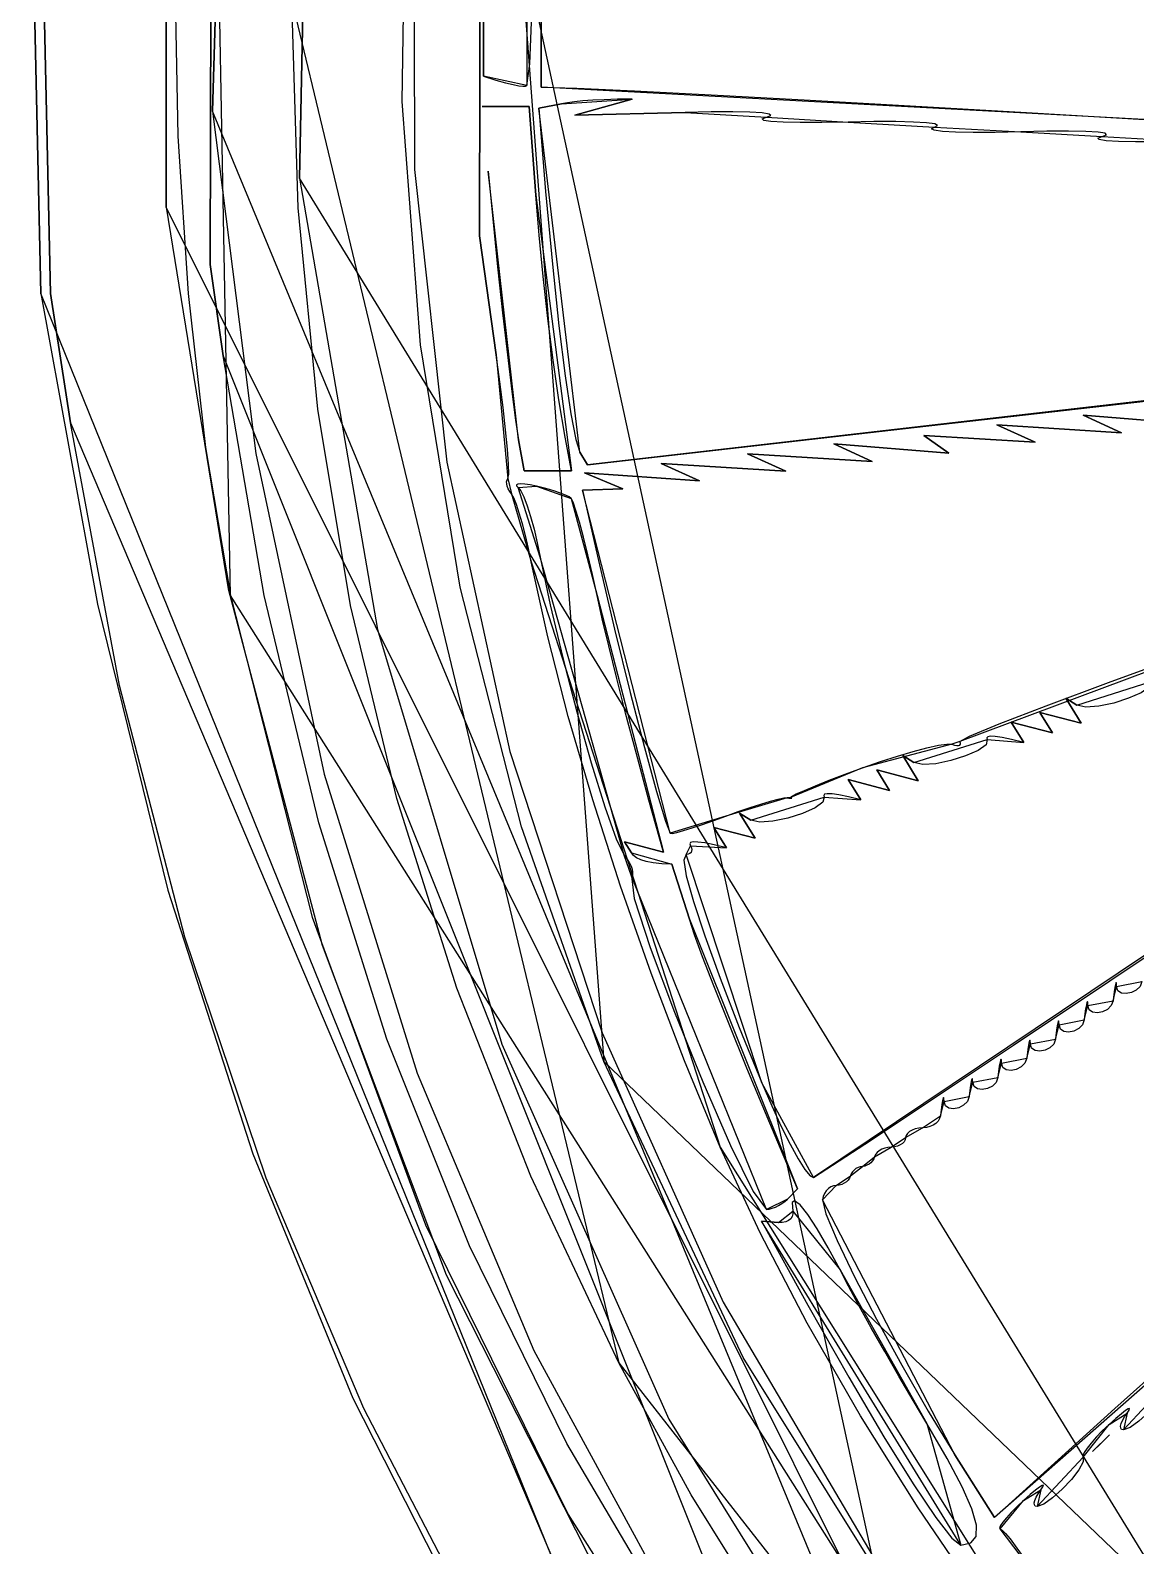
# Model space of a CAD drawing. Extents: x 0.3 to 49.4, y 16 to 54.1.
# Drawn here: x 0.71 to 5.22, y 24.5 to 30.69 of the extents above; entities that cross this region are included whole.
import ezdxf

# ---------------------------------------------------------------- set-up
doc = ezdxf.new("R2010")
doc.units = 0
doc.layers.get('0').update_dxf_attribs({"linetype": 'CONTINUOUS'})

msp = doc.modelspace()

# ---------------------------------------------------------------- linework, layer by layer
at = {"color": 178}
for points in [[(3.0474, 26.4788), (2.7113, 27.4368), (2.4618, 28.4152), (2.2995, 29.4053), (2.2251, 30.3983), (2.2393, 31.3855), (2.3426, 32.3581), (2.5359, 33.3074), (3.0474, 26.4788)], [(1.4426, 32.717), (1.3629, 32.142), (1.3141, 31.5324), (1.2958, 30.9001), (1.3078, 30.257), (1.35, 29.6149), (1.422, 28.9858), (1.5238, 28.3815), (1.4426, 32.717)], [(2.4023, 32.4843), (2.2726, 31.3138), (2.2755, 30.1218), (2.4071, 28.9262), (2.6636, 27.7448), (3.0409, 26.5955), (3.5352, 25.4962), (4.1427, 24.4649), (2.4023, 32.4843)], [(1.845, 32.0434), (1.8046, 30.0852), (1.845, 32.0434)], [(1.441, 29.7327), (1.4459, 31.8868), (1.441, 29.7327)], [(2.5398, 29.8502), (2.5442, 31.8868), (2.5398, 29.8502)], [(2.7338, 30.4641), (2.7461, 30.5522), (2.7546, 30.7568), (2.7593, 31.0303), (2.7599, 31.3254), (2.7564, 31.5949), (2.7487, 31.7913), (2.7367, 31.8672), (2.7338, 30.4641)], [(2.7922, 31.7914), (2.7922, 30.4572), (2.7922, 31.7914)], [(0.7059, 31.5864), (0.7494, 29.6152), (0.7059, 31.5864)], [(0.7886, 29.6152), (0.7451, 31.5864), (0.7886, 29.6152)], [(1.4728, 31.1426), (1.4497, 30.3593), (1.4728, 31.1426)], [(2.5572, 30.8651), (2.5572, 30.5017), (2.5572, 30.8651)], [(3.1091, 25.2482), (2.7494, 26.0109), (2.4475, 26.778), (2.2025, 27.5533), (2.0136, 28.3405), (1.8798, 29.1431), (1.8003, 29.9649), (1.7742, 30.8095), (3.1091, 25.2482)], [(1.2606, 30.751), (1.2607, 29.9677), (1.2606, 30.751)], [(2.5572, 30.5017), (2.6063, 30.4866), (2.646, 30.4754), (2.6772, 30.4677), (2.7007, 30.4631), (2.7175, 30.4612), (2.7282, 30.4617), (2.7338, 30.4641), (2.5572, 30.5017)], [(2.7922, 30.4572), (2.9384, 30.4528), (3.1738, 30.4421), (3.4868, 30.4262), (3.8656, 30.4056), (4.2985, 30.3812), (4.7736, 30.3538), (5.2792, 30.3241), (2.7922, 30.4572)], [(2.8752, 30.3898), (2.782, 30.3721), (2.8752, 30.3898)], [(3.1643, 30.4088), (3.1032, 30.4079), (3.0496, 30.4063), (3.003, 30.4039), (2.9627, 30.401), (2.9284, 30.3976), (2.8994, 30.3938), (2.8752, 30.3898), (3.1643, 30.4088)], [(2.9293, 30.3429), (3.1643, 30.4088), (2.9293, 30.3429)], [(1.4497, 30.3593), (1.6265, 28.9616), (1.9062, 27.6521), (2.2858, 26.4309), (2.7618, 25.298), (3.331, 24.2535), (3.9901, 23.2975), (4.7359, 22.43), (1.4497, 30.3593)], [(2.743, 30.3789), (2.551, 30.3789), (2.743, 30.3789)], [(2.7702, 30.0166), (2.743, 30.3789), (2.7702, 30.0166)], [(2.782, 30.3721), (2.81, 30.0319), (2.8377, 29.7349), (2.8644, 29.4833), (2.8896, 29.2787), (2.9127, 29.1232), (2.9331, 29.0186), (2.9502, 28.9668), (2.782, 30.3721)], [(3.3797, 30.3541), (2.9293, 30.3429), (3.3797, 30.3541)], [(3.7126, 30.3348), (3.7301, 30.3419), (3.7238, 30.3477), (3.6949, 30.3521), (3.6448, 30.355), (3.5746, 30.3564), (3.4859, 30.3561), (3.3797, 30.3541), (3.7126, 30.3348)], [(4.0455, 30.3148), (3.9388, 30.313), (3.8498, 30.3129), (3.7797, 30.3144), (3.7297, 30.3174), (3.701, 30.3218), (3.6949, 30.3277), (3.7126, 30.3348), (4.0455, 30.3148)], [(4.398, 30.2942), (4.4102, 30.3014), (4.3991, 30.3073), (4.366, 30.3119), (4.3125, 30.315), (4.2403, 30.3166), (4.1508, 30.3166), (4.0455, 30.3148), (4.398, 30.2942)], [(4.7505, 30.275), (4.6461, 30.273), (4.5569, 30.2727), (4.4847, 30.274), (4.431, 30.2769), (4.3976, 30.2813), (4.3861, 30.2871), (4.398, 30.2942), (4.7505, 30.275)], [(5.0834, 30.2562), (5.1011, 30.2634), (5.095, 30.2692), (5.0663, 30.2736), (5.0163, 30.2764), (4.9462, 30.2776), (4.8572, 30.2772), (4.7505, 30.275), (5.0834, 30.2562)], [(5.4163, 30.2366), (5.3091, 30.2346), (5.2198, 30.2344), (5.1497, 30.2357), (5.0998, 30.2386), (5.0713, 30.2431), (5.0655, 30.249), (5.0834, 30.2562), (5.4163, 30.2366)], [(1.8046, 30.0852), (2.1237, 28.2427), (2.6311, 26.5494), (3.3131, 25.0186), (4.1559, 23.6634), (5.1458, 22.4969), (6.2689, 21.5323), (7.5117, 20.7827), (1.8046, 30.0852)], [(2.5757, 30.1145), (2.5945, 29.9193), (2.6144, 29.7239), (2.6345, 29.5363), (2.654, 29.364), (2.6719, 29.215), (2.6875, 29.0971), (2.6997, 29.0179), (2.5757, 30.1145)], [(2.9159, 28.8906), (2.8896, 29.0279), (2.8645, 29.1801), (2.841, 29.3429), (2.8195, 29.5122), (2.8003, 29.6837), (2.7838, 29.8532), (2.7702, 30.0166), (2.9159, 28.8906)], [(1.2607, 29.9677), (1.5142, 28.409), (1.8978, 26.954), (2.4048, 25.6078), (3.0286, 24.3756), (3.7625, 23.2627), (4.5998, 22.2742), (5.5338, 21.4154), (1.2607, 29.9677)], [(2.6084, 29.365), (2.5398, 29.8502), (2.6084, 29.365)], [(1.4934, 29.3606), (1.441, 29.7327), (1.4934, 29.3606)], [(0.7494, 29.6152), (0.98, 28.3466), (1.2678, 27.1789), (1.6147, 26.1016), (2.0227, 25.1042), (2.4937, 24.1762), (3.0296, 23.3072), (3.6324, 22.4866), (0.7494, 29.6152)], [(0.8696, 29.0865), (0.7886, 29.6152), (0.8696, 29.0865)], [(2.9818, 28.9158), (4.3755, 29.0739), (5.4868, 29.2005), (6.3415, 29.2983), (6.9656, 29.3703), (7.385, 29.4193), (7.6256, 29.4482), (7.7132, 29.46), (2.9818, 28.9158)], [(3.8814, 23.384), (3.3565, 24.1391), (2.8964, 24.9181), (2.4991, 25.7265), (2.1622, 26.5696), (1.8838, 27.4527), (1.6615, 28.3812), (1.4934, 29.3606), (3.8814, 23.384)], [(2.6566, 28.8594), (2.6594, 28.877), (2.6585, 28.9179), (2.6542, 28.9791), (2.6467, 29.0575), (2.6364, 29.15), (2.6235, 29.2535), (2.6084, 29.365), (2.6566, 28.8594)], [(3.6716, 22.4866), (3.0691, 23.3054), (2.5349, 24.1636), (2.0683, 25.0623), (1.6691, 26.0027), (1.3365, 26.9861), (1.0702, 28.0136), (0.8696, 29.0865), (3.6716, 22.4866)], [(5.4751, 29.0802), (5.0051, 29.1182), (5.4751, 29.0802)], [(5.0051, 29.1182), (5.1617, 29.0462), (5.0051, 29.1182)], [(4.8092, 29.0077), (4.3554, 29.0344), (4.8092, 29.0077)], [(4.3554, 29.0344), (4.4568, 28.9627), (4.3554, 29.0344)], [(5.1617, 29.0462), (4.6526, 29.0779), (5.1617, 29.0462)], [(4.6526, 29.0779), (4.8092, 29.0077), (4.6526, 29.0779)], [(2.6997, 29.0179), (2.7226, 28.8906), (2.6997, 29.0179)], [(2.9502, 28.9668), (2.9818, 28.9158), (2.9502, 28.9668)], [(4.4568, 28.9627), (3.9868, 29.0007), (4.4568, 28.9627)], [(3.9868, 29.0007), (4.1434, 28.9287), (3.9868, 29.0007)], [(3.7909, 28.8895), (3.2818, 28.9213), (3.7909, 28.8895)], [(3.2818, 28.9213), (3.4385, 28.8502), (3.2818, 28.9213)], [(4.1434, 28.9287), (3.6343, 28.9605), (4.1434, 28.9287)], [(3.6343, 28.9605), (3.7909, 28.8895), (3.6343, 28.9605)], [(2.6708, 28.7963), (2.6635, 28.8066), (2.6577, 28.8172), (2.6537, 28.8275), (2.6515, 28.8373), (2.6512, 28.8461), (2.6529, 28.8537), (2.6566, 28.8594), (2.6708, 28.7963)], [(2.7726, 28.828), (2.7469, 28.8331), (2.7254, 28.8362), (2.7087, 28.8374), (2.6971, 28.8367), (2.6911, 28.8341), (2.6912, 28.8296), (2.6978, 28.8233), (2.7726, 28.828)], [(2.7226, 28.8906), (2.9159, 28.8906), (2.7226, 28.8906)], [(3.4385, 28.8502), (2.9685, 28.8832), (3.4385, 28.8502)], [(2.9685, 28.8832), (3.1251, 28.8178), (2.9685, 28.8832)], [(2.7518, 28.5186), (2.7403, 28.5734), (2.7279, 28.626), (2.7152, 28.6747), (2.7026, 28.7178), (2.6907, 28.7536), (2.68, 28.7803), (2.6708, 28.7963), (2.7518, 28.5186)], [(2.6978, 28.8233), (2.7088, 28.8095), (2.7214, 28.7839), (2.735, 28.7481), (2.7491, 28.7039), (2.7631, 28.653), (2.7764, 28.5971), (2.7885, 28.5381), (2.6978, 28.8233)], [(2.9149, 28.7779), (2.9061, 28.7841), (2.8921, 28.7912), (2.8735, 28.7987), (2.8515, 28.8065), (2.8267, 28.8142), (2.8002, 28.8215), (2.7726, 28.828), (2.9149, 28.7779)], [(3.0205, 28.3815), (3.0013, 28.4672), (2.9825, 28.5472), (2.9646, 28.6192), (2.9482, 28.6807), (2.934, 28.7292), (2.9227, 28.7624), (2.9149, 28.7779), (3.0205, 28.3815)], [(3.1251, 28.8178), (2.9615, 28.8123), (3.1251, 28.8178)], [(2.9615, 28.8123), (3.026, 28.5242), (3.0921, 28.2445), (3.1562, 27.9857), (3.2146, 27.7604), (3.2637, 27.5811), (3.2997, 27.4604), (3.3191, 27.4108), (2.9615, 28.8123)], [(3.9046, 26.0051), (4.1415, 26.1591), (4.7216, 26.545), (5.508, 27.0708), (6.3637, 27.6446), (7.1515, 28.1745), (7.7345, 28.5688), (7.9757, 28.7353), (3.9046, 26.0051)], [(2.7885, 28.5381), (2.829, 28.3439), (2.8805, 28.1275), (2.938, 27.9063), (2.9967, 27.6977), (3.0517, 27.519), (3.0981, 27.3876), (3.131, 27.3208), (2.7885, 28.5381)], [(3.5235, 26.1295), (3.3781, 26.4818), (3.2417, 26.8388), (3.116, 27.1953), (3.0025, 27.5466), (2.9029, 27.8875), (2.8188, 28.2131), (2.7518, 28.5186), (3.5235, 26.1295)], [(1.5238, 28.3815), (1.8568, 27.0677), (2.3195, 25.812), (2.9023, 24.6294), (3.5957, 23.5347), (4.3903, 22.543), (5.2766, 21.6691), (6.2452, 20.9281), (1.5238, 28.3815)], [(3.2912, 27.334), (3.2322, 27.5461), (3.1809, 27.7348), (3.1368, 27.9016), (3.0993, 28.0481), (3.0678, 28.1759), (3.0417, 28.2865), (3.0205, 28.3815), (3.2912, 27.334)], [(4.5014, 27.7851), (4.5412, 27.8073), (4.6624, 27.8574), (4.855, 27.9317), (5.1091, 28.0265), (5.4145, 28.138), (5.7612, 28.2624), (6.1393, 28.3961), (4.5014, 27.7851)], [(5.2795, 28.0285), (5.2746, 28.0074), (5.2422, 27.9842), (5.1912, 27.9617), (5.1306, 27.9426), (5.0693, 27.9298), (5.0162, 27.9261), (4.9802, 27.9343), (5.2795, 28.0285)], [(4.9802, 27.9343), (4.9342, 27.9628), (4.9802, 27.9343)], [(4.9342, 27.9628), (4.9977, 27.86), (4.9342, 27.9628)], [(4.8802, 27.8208), (4.7112, 27.865), (4.8802, 27.8208)], [(4.7112, 27.865), (4.7627, 27.7817), (4.7112, 27.865)], [(4.9977, 27.86), (4.8287, 27.9042), (4.9977, 27.86)], [(4.8287, 27.9042), (4.8802, 27.8208), (4.8287, 27.9042)], [(4.6137, 27.7935), (4.6088, 27.7724), (4.5764, 27.7492), (4.5254, 27.7267), (4.4648, 27.7076), (4.4035, 27.6948), (4.3504, 27.6911), (4.3144, 27.6994), (4.6137, 27.7935)], [(4.4686, 27.7739), (4.4798, 27.7706), (4.4891, 27.769), (4.4964, 27.7691), (4.5015, 27.7708), (4.5042, 27.7741), (4.5042, 27.7789), (4.5014, 27.7851), (4.4686, 27.7739)], [(4.7627, 27.7817), (4.7127, 27.794), (4.674, 27.8021), (4.6456, 27.8063), (4.6265, 27.8071), (4.6155, 27.8049), (4.6116, 27.8002), (4.6137, 27.7935), (4.7627, 27.7817)], [(4.1043, 27.6778), (4.1772, 27.7034), (4.2469, 27.7261), (4.3112, 27.7452), (4.3677, 27.7601), (4.4142, 27.7703), (4.4486, 27.7751), (4.4686, 27.7739), (4.1043, 27.6778)], [(4.3144, 27.6994), (4.2684, 27.7278), (4.3144, 27.6994)], [(4.2684, 27.7278), (4.3319, 27.625), (4.2684, 27.7278)], [(3.8105, 27.5566), (3.8144, 27.5612), (3.8339, 27.5712), (3.8674, 27.586), (3.9129, 27.6048), (3.9688, 27.6269), (4.0332, 27.6514), (4.1043, 27.6778), (3.8105, 27.5566)], [(4.3319, 27.625), (4.1629, 27.6692), (4.3319, 27.625)], [(4.1629, 27.6692), (4.2144, 27.5858), (4.1629, 27.6692)], [(4.2144, 27.5858), (4.0454, 27.63), (4.2144, 27.5858)], [(4.0454, 27.63), (4.0969, 27.5467), (4.0454, 27.63)], [(4.6431, 24.6167), (5.1349, 25.0619), (5.7448, 25.6061), (6.4026, 26.1878), (7.0381, 26.7455), (7.5811, 27.2177), (7.9616, 27.543), (8.1091, 27.66), (4.6431, 24.6167)], [(3.5468, 27.4806), (3.5972, 27.499), (3.6453, 27.5156), (3.6894, 27.5299), (3.7282, 27.5416), (3.76, 27.55), (3.7834, 27.5549), (3.7968, 27.5557), (3.5468, 27.4806)], [(3.9479, 27.5585), (3.943, 27.5374), (3.9106, 27.5142), (3.8596, 27.4917), (3.799, 27.4726), (3.7377, 27.4598), (3.6845, 27.4561), (3.6486, 27.4644), (3.9479, 27.5585)], [(3.7968, 27.5557), (3.8039, 27.5545), (3.8094, 27.5538), (3.8133, 27.5535), (3.8154, 27.5536), (3.8157, 27.5542), (3.8141, 27.5552), (3.8105, 27.5566), (3.7968, 27.5557)], [(4.0969, 27.5467), (4.0469, 27.559), (4.0082, 27.5671), (3.9798, 27.5713), (3.9607, 27.5721), (3.9497, 27.5699), (3.9458, 27.5653), (3.9479, 27.5585), (4.0969, 27.5467)], [(3.3191, 27.4108), (3.3274, 27.4104), (3.3461, 27.4141), (3.3738, 27.4216), (3.4091, 27.4325), (3.4507, 27.4462), (3.497, 27.4624), (3.5468, 27.4806), (3.3191, 27.4108)], [(3.6486, 27.4644), (3.6026, 27.4928), (3.6486, 27.4644)], [(3.6026, 27.4928), (3.6661, 27.39), (3.6026, 27.4928)], [(3.6661, 27.39), (3.4971, 27.4342), (3.6661, 27.39)], [(3.4971, 27.4342), (3.5486, 27.3508), (3.4971, 27.4342)], [(3.1605, 27.3302), (3.1325, 27.3755), (3.1605, 27.3302)], [(3.1325, 27.3755), (3.2912, 27.334), (3.1325, 27.3755)], [(3.4015, 27.3595), (3.4055, 27.3514), (3.4072, 27.3439), (3.4066, 27.3373), (3.404, 27.3318), (3.3993, 27.3276), (3.3927, 27.325), (3.3843, 27.324), (3.4015, 27.3595)], [(3.5486, 27.3508), (3.4986, 27.3631), (3.4601, 27.371), (3.4319, 27.3748), (3.4131, 27.3751), (3.4025, 27.3723), (3.399, 27.367), (3.4015, 27.3595), (3.5486, 27.3508)], [(3.131, 27.3208), (3.1425, 27.3061), (3.1519, 27.2913), (3.159, 27.277), (3.1635, 27.2637), (3.1655, 27.252), (3.1645, 27.2424), (3.1606, 27.2354), (3.131, 27.3208)], [(3.3262, 27.2848), (3.2843, 27.2861), (3.2494, 27.2895), (3.221, 27.2948), (3.1986, 27.3019), (3.1814, 27.3103), (3.1689, 27.3198), (3.1605, 27.3302), (3.3262, 27.2848)], [(3.3843, 27.324), (3.3746, 27.3015), (3.3848, 27.2362), (3.4137, 27.1317), (3.4602, 26.9916), (3.5231, 26.8192), (3.6012, 26.6181), (3.6933, 26.3918), (3.3843, 27.324)], [(3.1606, 27.2354), (3.1724, 27.1449), (3.2372, 26.9447), (3.3364, 26.6797), (3.4518, 26.3952), (3.5652, 26.1362), (3.6583, 25.9477), (3.7127, 25.8749), (3.1606, 27.2354)], [(3.3972, 27.0596), (3.3262, 27.2848), (3.3972, 27.0596)], [(3.8392, 25.9584), (3.7262, 26.2267), (3.6326, 26.452), (3.5568, 26.6379), (3.497, 26.788), (3.4516, 26.9059), (3.4189, 26.9953), (3.3972, 27.0596), (3.8392, 25.9584)], [(5.1421, 26.7855), (5.1417, 26.7975), (5.1403, 26.8014), (5.1384, 26.7981), (5.1359, 26.7882), (5.1331, 26.7726), (5.1303, 26.7518), (5.1275, 26.7267), (5.1421, 26.7855)], [(5.245, 26.8051), (5.2376, 26.7851), (5.2223, 26.7698), (5.2023, 26.7598), (5.181, 26.7557), (5.1616, 26.7582), (5.1476, 26.7679), (5.1421, 26.7855), (5.245, 26.8051)], [(5.0246, 26.7072), (5.0242, 26.7191), (5.0228, 26.7231), (5.0209, 26.7198), (5.0184, 26.7099), (5.0156, 26.6942), (5.0128, 26.6735), (5.01, 26.6484), (5.0246, 26.7072)], [(5.1275, 26.7267), (5.1201, 26.7068), (5.1048, 26.6915), (5.0848, 26.6815), (5.0635, 26.6774), (5.0441, 26.6799), (5.0301, 26.6896), (5.0246, 26.7072), (5.1275, 26.7267)], [(4.9072, 26.6288), (4.9067, 26.6408), (4.9053, 26.6448), (4.9034, 26.6414), (4.9009, 26.6316), (4.8981, 26.6159), (4.8953, 26.5952), (4.8925, 26.5701), (4.9072, 26.6288)], [(5.01, 26.6484), (5.0026, 26.6284), (4.9873, 26.6131), (4.9673, 26.6031), (4.946, 26.5991), (4.9266, 26.6016), (4.9126, 26.6113), (4.9072, 26.6288), (5.01, 26.6484)], [(4.7897, 26.5505), (4.7892, 26.5625), (4.7878, 26.5664), (4.7859, 26.5631), (4.7834, 26.5533), (4.7806, 26.5376), (4.7778, 26.5168), (4.775, 26.4918), (4.7897, 26.5505)], [(4.8925, 26.5701), (4.8851, 26.5501), (4.8698, 26.5348), (4.8498, 26.5248), (4.8285, 26.5207), (4.8091, 26.5232), (4.7951, 26.533), (4.7897, 26.5505), (4.8925, 26.5701)], [(4.6722, 26.4722), (4.6717, 26.4841), (4.6704, 26.4881), (4.6684, 26.4848), (4.6659, 26.4749), (4.6631, 26.4593), (4.6603, 26.4385), (4.6575, 26.4134), (4.6722, 26.4722)], [(4.775, 26.4918), (4.7677, 26.4718), (4.7523, 26.4565), (4.7323, 26.4465), (4.711, 26.4424), (4.6916, 26.4449), (4.6776, 26.4546), (4.6722, 26.4722), (4.775, 26.4918)], [(9.0515, 20.7277), (7.9773, 21.0935), (6.9512, 21.6342), (5.9877, 22.336), (5.1011, 23.1852), (4.306, 24.1679), (3.6166, 25.2704), (3.0474, 26.4788), (9.0515, 20.7277)], [(3.6933, 26.3918), (3.7337, 26.2979), (3.7725, 26.2135), (3.8086, 26.1407), (3.841, 26.0814), (3.8685, 26.0376), (3.8901, 26.0115), (3.9046, 26.0051), (3.6933, 26.3918)], [(4.5547, 26.3938), (4.5542, 26.4058), (4.5529, 26.4098), (4.5509, 26.4064), (4.5484, 26.3966), (4.5456, 26.3809), (4.5428, 26.3602), (4.54, 26.3351), (4.5547, 26.3938)], [(4.6575, 26.4134), (4.6502, 26.3934), (4.6348, 26.3781), (4.6148, 26.3681), (4.5935, 26.3641), (4.5741, 26.3666), (4.5601, 26.3763), (4.5547, 26.3938), (4.6575, 26.4134)], [(4.4372, 26.3155), (4.4367, 26.3274), (4.4354, 26.3314), (4.4334, 26.3281), (4.4309, 26.3183), (4.4281, 26.3027), (4.4252, 26.2819), (4.4224, 26.2568), (4.4372, 26.3155)], [(4.54, 26.3351), (4.5327, 26.3151), (4.5173, 26.2998), (4.4973, 26.2898), (4.476, 26.2857), (4.4566, 26.2883), (4.4426, 26.298), (4.4372, 26.3155), (4.54, 26.3351)], [(4.4224, 26.2568), (4.4194, 26.2456), (4.4132, 26.2352), (4.4042, 26.2261), (4.3929, 26.2184), (4.3797, 26.2126), (4.365, 26.2088), (4.3493, 26.2074), (4.4224, 26.2568)], [(4.3493, 26.2074), (4.3337, 26.2063), (4.3193, 26.2033), (4.3066, 26.1986), (4.2959, 26.1925), (4.2877, 26.1853), (4.2824, 26.1771), (4.2804, 26.1682), (4.3493, 26.2074)], [(5.0896, 23.6279), (4.8347, 23.9437), (4.5802, 24.2894), (4.332, 24.6554), (4.0962, 25.0321), (3.8789, 25.4097), (3.686, 25.7787), (3.5235, 26.1295), (5.0896, 23.6279)], [(4.2217, 26.1291), (4.2081, 26.1279), (4.1952, 26.1249), (4.1832, 26.1203), (4.1727, 26.1142), (4.1639, 26.1069), (4.1574, 26.0988), (4.1536, 26.0899), (4.2217, 26.1291)], [(4.2804, 26.1682), (4.2787, 26.1594), (4.2741, 26.1512), (4.2671, 26.1439), (4.258, 26.1379), (4.2472, 26.1332), (4.2349, 26.1302), (4.2217, 26.1291), (4.2804, 26.1682)], [(4.1536, 26.0899), (4.1502, 26.081), (4.1451, 26.0728), (4.1386, 26.0655), (4.131, 26.0594), (4.1225, 26.0547), (4.1135, 26.0516), (4.1043, 26.0504), (4.1536, 26.0899)], [(4.0553, 26.0112), (4.0518, 26.0024), (4.0461, 25.9944), (4.0386, 25.9872), (4.0296, 25.9813), (4.0195, 25.9767), (4.0087, 25.9738), (3.9974, 25.9728), (4.0553, 26.0112)], [(4.1043, 26.0504), (4.0951, 26.0492), (4.0861, 26.0461), (4.0776, 26.0415), (4.0701, 26.0354), (4.0636, 26.0282), (4.0586, 26.02), (4.0553, 26.0112), (4.1043, 26.0504)], [(3.7975, 25.9167), (3.8392, 25.9584), (3.7975, 25.9167)], [(3.9974, 25.9728), (3.9862, 25.9713), (3.9754, 25.9668), (3.9655, 25.9599), (3.9566, 25.9507), (3.9493, 25.9398), (3.9438, 25.9275), (3.9406, 25.9141), (3.9974, 25.9728)], [(3.7127, 25.8749), (3.7236, 25.876), (3.7358, 25.8792), (3.7488, 25.8841), (3.7619, 25.8906), (3.7747, 25.8983), (3.7868, 25.9071), (3.7975, 25.9167), (3.7127, 25.8749)], [(3.8193, 25.868), (3.82, 25.8562), (3.8172, 25.8457), (3.8111, 25.8367), (3.8021, 25.8295), (3.7906, 25.8244), (3.7768, 25.8217), (3.7612, 25.8216), (3.8193, 25.868)], [(4.0125, 25.6273), (3.9644, 25.7184), (3.9198, 25.7948), (3.8807, 25.8538), (3.8492, 25.8932), (3.8271, 25.9103), (3.8165, 25.9027), (3.8193, 25.868), (4.0125, 25.6273)], [(3.9406, 25.9141), (3.9545, 25.8562), (4.0002, 25.7474), (4.0714, 25.5999), (4.1616, 25.4263), (4.2643, 25.239), (4.373, 25.0503), (4.4814, 24.8728), (3.9406, 25.9141)], [(3.7612, 25.8216), (3.6923, 25.8272), (3.7612, 25.8216)], [(3.6923, 25.8272), (3.8815, 25.4834), (4.0485, 25.1892), (4.1919, 24.9458), (4.3106, 24.7543), (4.4033, 24.6161), (4.4687, 24.5323), (4.5055, 24.5041), (3.6923, 25.8272)], [(4.367, 25), (4.3106, 25.0945), (4.2526, 25.1938), (4.1949, 25.294), (4.14, 25.3913), (4.0898, 25.4818), (4.0466, 25.5617), (4.0125, 25.6273), (4.367, 25)], [(5.691, 21.9487), (5.2796, 22.3135), (4.8721, 22.7269), (4.4747, 23.1811), (4.0935, 23.6683), (3.7347, 24.1804), (3.4045, 24.7097), (3.1091, 25.2482), (5.691, 21.9487)], [(5.3583, 25.1757), (5.3584, 25.1566), (5.3405, 25.1247), (5.31, 25.0857), (5.2724, 25.0455), (5.2328, 25.0096), (5.1968, 24.9839), (5.1697, 24.9741), (5.3583, 25.1757)], [(5.1848, 25.0426), (5.1934, 25.0553), (5.1949, 25.061), (5.1898, 25.0602), (5.1785, 25.053), (5.1614, 25.0398), (5.139, 25.0209), (5.1117, 24.9965), (5.1848, 25.0426)], [(5.1697, 24.9741), (5.1626, 24.9759), (5.1587, 24.9811), (5.158, 24.9892), (5.1604, 24.9998), (5.1657, 25.0126), (5.1739, 25.027), (5.1848, 25.0426), (5.1697, 24.9741)], [(4.5055, 24.5041), (4.5466, 24.5125), (4.5682, 24.5387), (4.5698, 24.5846), (4.551, 24.6519), (4.5113, 24.7424), (4.4501, 24.8579), (4.367, 25), (4.5055, 24.5041)], [(5.1117, 24.9965), (5.0835, 24.9698), (5.0587, 24.9442), (5.0377, 24.9206), (5.0213, 24.8998), (5.0101, 24.8826), (5.0047, 24.8699), (5.0058, 24.8624), (5.1117, 24.9965)], [(5.0442, 24.8858), (5.113, 24.9545), (5.0442, 24.8858)], [(5.0786, 24.9201), (5.0442, 24.8858), (5.0786, 24.9201)], [(4.4814, 24.8728), (4.6431, 24.6167), (4.4814, 24.8728)], [(5.0058, 24.8624), (5.0059, 24.8432), (4.988, 24.8114), (4.9576, 24.7724), (4.9199, 24.7322), (4.8804, 24.6963), (4.8443, 24.6706), (4.8172, 24.6608), (5.0058, 24.8624)], [(4.8323, 24.7293), (4.841, 24.742), (4.8428, 24.748), (4.838, 24.7475), (4.8272, 24.7409), (4.8107, 24.7283), (4.789, 24.71), (4.7624, 24.6863), (4.8323, 24.7293)], [(4.8172, 24.6608), (4.8101, 24.6626), (4.8062, 24.6678), (4.8055, 24.6759), (4.8079, 24.6865), (4.8132, 24.6992), (4.8214, 24.7136), (4.8323, 24.7293), (4.8172, 24.6608)], [(4.7624, 24.6863), (4.7352, 24.6607), (4.7115, 24.637), (4.6918, 24.6158), (4.6769, 24.5979), (4.6672, 24.584), (4.6634, 24.5747), (4.666, 24.5708), (4.7624, 24.6863)], [(4.666, 24.5708), (4.6749, 24.5652), (4.6888, 24.5509), (4.7068, 24.5291), (4.7282, 24.5008), (4.7521, 24.4673), (4.7777, 24.4295), (4.804, 24.3886), (4.666, 24.5708)]]:
    msp.add_lwpolyline(points, dxfattribs=at)

doc.saveas('drawing.dxf')
